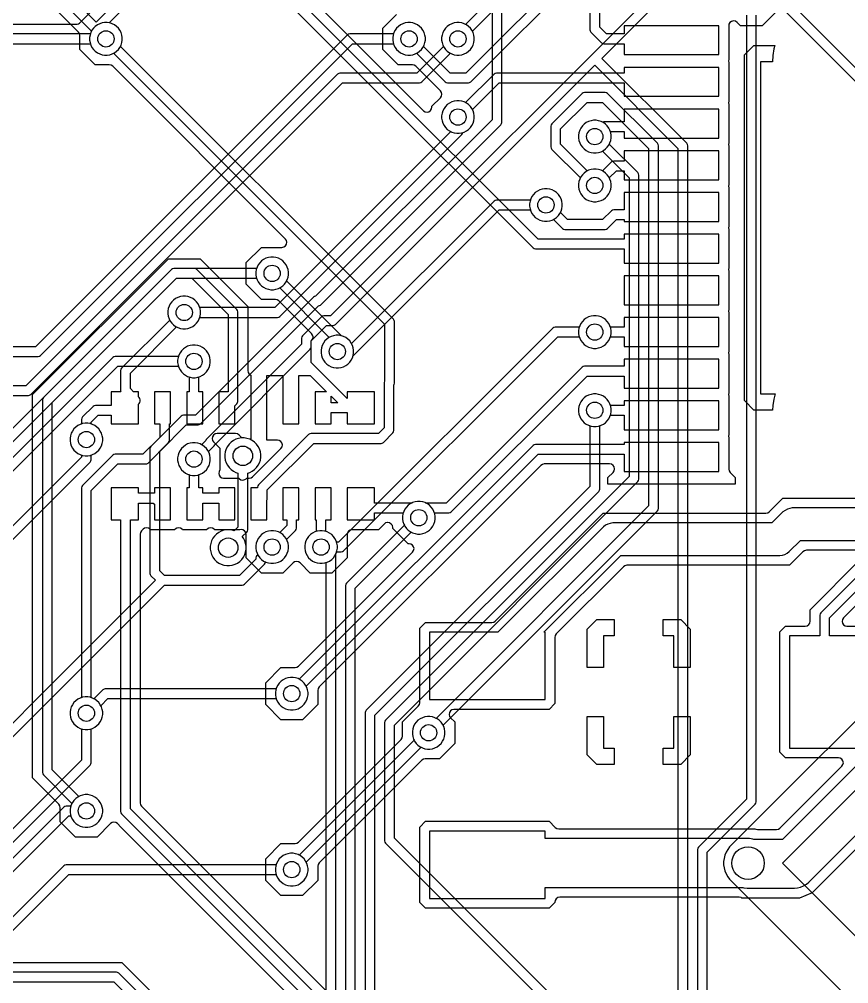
# Model space of a CAD drawing. Header units: millimetres. Extents: x 0 to 65, y 0 to 56.
# Drawn here: x 32.33 to 45.26, y 26.57 to 41.61 of the extents above; entities that cross this region are included whole.
import ezdxf

# ---------------------------------------------------------------- set-up
doc = ezdxf.new("R2010")
doc.units = ezdxf.units.MM

msp = doc.modelspace()

# ---------------------------------------------------------------- linework, layer by layer
at = {"layer": '16_copper'}
for points in [[(30.522, 28.712), (34.592, 32.782), (35.805, 32.782), (35.825, 32.787), (35.842, 32.797), (36.154, 33.109), (36.164, 33.126), (36.168, 33.143), (36.174, 33.14), (36.212, 33.128), (36.251, 33.122), (36.291, 33.122), (36.331, 33.128), (36.369, 33.14), (36.404, 33.158), (36.437, 33.182), (36.465, 33.21), (36.488, 33.242), (36.507, 33.278), (36.519, 33.316), (36.525, 33.356), (36.525, 33.396), (36.519, 33.435), (36.507, 33.473), (36.488, 33.509), (36.465, 33.541), (36.437, 33.569), (36.404, 33.593), (36.369, 33.611), (36.331, 33.623), (36.291, 33.63), (36.251, 33.63), (36.212, 33.623), (36.174, 33.611), (36.138, 33.593), (36.106, 33.569), (36.077, 33.541), (36.054, 33.509), (36.036, 33.473), (36.023, 33.435), (36.017, 33.396), (36.017, 33.356), (36.023, 33.316), (36.036, 33.278), (36.046, 33.258), (36.032, 33.244), (36.022, 33.227), (36.017, 33.207), (36.017, 33.187), (35.764, 32.934), (34.592, 32.934), (34.519, 33.007), (34.519, 34.868), (34.931, 35.281), (35.117, 35.281), (35.136, 35.286), (35.154, 35.296), (36.994, 37.136), (37.009, 37.14), (37.026, 37.15), (39.837, 39.962), (39.847, 39.979), (39.853, 39.998), (39.853, 47.002)], [(42.901, 42.704), (37.179, 36.982), (37.077, 36.982), (37.058, 36.977), (37.041, 36.967), (36.744, 36.67), (36.734, 36.653), (36.728, 36.634), (36.728, 36.539), (35.245, 35.055), (35.235, 35.038), (35.169, 34.972), (35.15, 34.983), (35.111, 34.995), (35.072, 35.001), (35.032, 35.001), (34.993, 34.995), (34.954, 34.983), (34.919, 34.964), (34.887, 34.941), (34.858, 34.913), (34.835, 34.88), (34.817, 34.845), (34.804, 34.807), (34.798, 34.767), (34.798, 34.727), (34.804, 34.688), (34.817, 34.65), (34.835, 34.614), (34.858, 34.582), (34.887, 34.553), (34.919, 34.53), (34.954, 34.512), (34.993, 34.499), (35.032, 34.493), (35.072, 34.493), (35.111, 34.499), (35.15, 34.512), (35.185, 34.53), (35.217, 34.553), (35.246, 34.582), (35.269, 34.614), (35.287, 34.65), (35.3, 34.688), (35.306, 34.727), (35.306, 34.767), (35.3, 34.807), (35.287, 34.845), (35.277, 34.865), (35.367, 34.954), (35.377, 34.972), (36.866, 36.46), (36.876, 36.478), (36.881, 36.497), (36.881, 36.592), (37.119, 36.83), (37.221, 36.83), (37.24, 36.835), (37.258, 36.845), (41.3, 40.888), (42.596, 39.592), (42.596, 21.977)], [(42.748, 21.936), (42.748, 39.634), (42.743, 39.653), (42.733, 39.671), (41.408, 40.996), (43.038, 42.625)], [(12.639, 41.529), (33.233, 41.529), (33.253, 41.534), (33.27, 41.544), (33.56, 41.834)], [(39.7, 41.834), (39.7, 40.04), (36.946, 37.286), (36.932, 37.282), (36.914, 37.272), (35.075, 35.433), (34.89, 35.433), (34.87, 35.428), (34.853, 35.418), (34.381, 34.946), (34.371, 34.929), (34.366, 34.91), (34.366, 32.966), (34.371, 32.946), (34.381, 32.929), (34.452, 32.858), (30.338, 28.744), (29.422, 28.744), (29.422, 27.853), (27.705, 26.137)], [(43.663, 41.668), (43.663, 29.445), (42.916, 28.698), (42.906, 28.681), (42.901, 28.661), (42.901, 23.155)], [(43.053, 23.196), (43.053, 28.62), (43.8, 29.366), (43.81, 29.384), (43.815, 29.403), (43.815, 41.668)], [(44.287, 41.711), (49.483, 36.515)], [(49.562, 36.652), (44.425, 41.789)], [(12.573, 41.224), (33.438, 41.224), (33.445, 41.203), (33.463, 41.167), (33.487, 41.135), (33.515, 41.107), (33.547, 41.083), (33.583, 41.065), (33.621, 41.053), (33.66, 41.046), (33.7, 41.046), (33.74, 41.053), (33.778, 41.065), (33.814, 41.083), (33.846, 41.107), (33.874, 41.135), (33.898, 41.167), (33.916, 41.203), (33.928, 41.241), (33.934, 41.28), (33.934, 41.32), (33.928, 41.36), (33.916, 41.398), (33.898, 41.434), (33.874, 41.466), (33.846, 41.494), (33.814, 41.518), (33.778, 41.536), (33.74, 41.548), (33.7, 41.554), (33.66, 41.554), (33.621, 41.548), (33.583, 41.536), (33.547, 41.518), (33.515, 41.494), (33.487, 41.466), (33.463, 41.434), (33.445, 41.398), (33.438, 41.377), (12.528, 41.377)], [(15.787, 36.347), (32.624, 36.347), (32.643, 36.353), (32.66, 36.363), (37.522, 41.224), (38.162, 41.224), (38.169, 41.203), (38.188, 41.167), (38.211, 41.135), (38.239, 41.107), (38.272, 41.083), (38.307, 41.065), (38.345, 41.053), (38.385, 41.046), (38.425, 41.046), (38.464, 41.053), (38.502, 41.065), (38.538, 41.083), (38.57, 41.107), (38.599, 41.135), (38.622, 41.167), (38.64, 41.203), (38.653, 41.241), (38.659, 41.28), (38.659, 41.32), (38.653, 41.36), (38.64, 41.398), (38.622, 41.434), (38.599, 41.466), (38.57, 41.494), (38.538, 41.518), (38.502, 41.536), (38.464, 41.548), (38.425, 41.554), (38.385, 41.554), (38.345, 41.548), (38.307, 41.536), (38.272, 41.518), (38.239, 41.494), (38.211, 41.466), (38.188, 41.434), (38.169, 41.398), (38.162, 41.377), (37.48, 41.377), (37.461, 41.371), (37.444, 41.361), (32.582, 36.5), (15.787, 36.5)], [(17.159, 35.738), (32.471, 35.738), (32.491, 35.743), (32.508, 35.753), (37.37, 40.615), (38.567, 40.615), (38.587, 40.62), (38.604, 40.63), (39.049, 41.075), (39.069, 41.065), (39.107, 41.053), (39.147, 41.046), (39.187, 41.046), (39.226, 41.053), (39.264, 41.065), (39.3, 41.083), (39.332, 41.107), (39.361, 41.135), (39.384, 41.167), (39.402, 41.203), (39.415, 41.241), (39.421, 41.28), (39.421, 41.32), (39.415, 41.36), (39.402, 41.398), (39.384, 41.434), (39.361, 41.466), (39.332, 41.494), (39.3, 41.518), (39.264, 41.536), (39.226, 41.548), (39.187, 41.554), (39.147, 41.554), (39.107, 41.548), (39.069, 41.536), (39.034, 41.518), (39.001, 41.494), (38.973, 41.466), (38.95, 41.434), (38.931, 41.398), (38.919, 41.36), (38.913, 41.32), (38.913, 41.28), (38.919, 41.241), (38.931, 41.203), (38.942, 41.183), (38.526, 40.767), (37.328, 40.767), (37.309, 40.762), (37.291, 40.752), (32.43, 35.89), (17.159, 35.89)], [(41.945, 25.066), (38.176, 28.835), (38.176, 30.601), (41.971, 34.396), (41.981, 34.413), (41.986, 34.432), (41.986, 39.177), (41.981, 39.196), (41.971, 39.214), (41.526, 39.659), (41.536, 39.679), (41.548, 39.717), (41.554, 39.756), (41.554, 39.796), (41.548, 39.836), (41.536, 39.874), (41.518, 39.91), (41.494, 39.942), (41.466, 39.97), (41.434, 39.994), (41.398, 40.012), (41.36, 40.024), (41.32, 40.03), (41.28, 40.03), (41.241, 40.024), (41.203, 40.012), (41.167, 39.994), (41.135, 39.97), (41.107, 39.942), (41.083, 39.91), (41.065, 39.874), (41.053, 39.836), (41.046, 39.796), (41.046, 39.756), (41.053, 39.717), (41.065, 39.679), (41.083, 39.643), (41.107, 39.611), (41.135, 39.583), (41.167, 39.559), (41.203, 39.541), (41.241, 39.529), (41.28, 39.522), (41.32, 39.522), (41.36, 39.529), (41.398, 39.541), (41.418, 39.551), (41.834, 39.135), (41.834, 34.474), (38.039, 30.679), (38.029, 30.662), (38.024, 30.642), (38.024, 28.794), (38.029, 28.774), (38.039, 28.757), (41.837, 24.959)], [(25.345, 28.133), (34.779, 37.567), (36.029, 37.567), (36.036, 37.545), (36.054, 37.51), (36.077, 37.477), (36.106, 37.449), (36.138, 37.426), (36.174, 37.407), (36.212, 37.395), (36.251, 37.389), (36.291, 37.389), (36.331, 37.395), (36.369, 37.407), (36.404, 37.426), (36.437, 37.449), (36.465, 37.477), (36.488, 37.51), (36.507, 37.545), (36.519, 37.583), (36.525, 37.623), (36.525, 37.663), (36.519, 37.702), (36.507, 37.74), (36.488, 37.776), (36.465, 37.808), (36.437, 37.837), (36.404, 37.86), (36.369, 37.878), (36.331, 37.891), (36.291, 37.897), (36.251, 37.897), (36.212, 37.891), (36.174, 37.878), (36.138, 37.86), (36.106, 37.837), (36.077, 37.808), (36.054, 37.776), (36.036, 37.74), (36.029, 37.719), (34.737, 37.719), (34.718, 37.714), (34.7, 37.704), (25.267, 28.27)], [(37.262, 25.161), (37.262, 33.265), (37.269, 33.278), (37.276, 33.299), (37.348, 33.299), (37.367, 33.305), (37.385, 33.315), (40.722, 36.652), (41.058, 36.652), (41.065, 36.631), (41.083, 36.595), (41.107, 36.563), (41.135, 36.535), (41.167, 36.511), (41.203, 36.493), (41.241, 36.481), (41.28, 36.474), (41.32, 36.474), (41.36, 36.481), (41.398, 36.493), (41.434, 36.511), (41.466, 36.535), (41.494, 36.563), (41.518, 36.595), (41.536, 36.631), (41.548, 36.669), (41.554, 36.708), (41.554, 36.748), (41.548, 36.788), (41.536, 36.826), (41.518, 36.862), (41.494, 36.894), (41.466, 36.922), (41.434, 36.946), (41.398, 36.964), (41.36, 36.976), (41.32, 36.982), (41.28, 36.982), (41.241, 36.976), (41.203, 36.964), (41.167, 36.946), (41.135, 36.922), (41.107, 36.894), (41.083, 36.862), (41.065, 36.826), (41.058, 36.805), (40.681, 36.805), (40.661, 36.799), (40.644, 36.789), (37.306, 33.452), (37.276, 33.452), (37.269, 33.473), (37.25, 33.509), (37.227, 33.541), (37.199, 33.569), (37.166, 33.593), (37.131, 33.611), (37.093, 33.623), (37.053, 33.63), (37.013, 33.63), (36.974, 33.623), (36.936, 33.611), (36.9, 33.593), (36.868, 33.569), (36.839, 33.541), (36.816, 33.509), (36.798, 33.473), (36.785, 33.435), (36.779, 33.396), (36.779, 33.356), (36.785, 33.316), (36.798, 33.278), (36.816, 33.242), (36.839, 33.21), (36.868, 33.182), (36.9, 33.158), (36.936, 33.14), (36.974, 33.128), (37.013, 33.122), (37.053, 33.122), (37.093, 33.128), (37.109, 33.133), (37.109, 25.248)], [(25.679, 28.01), (33.864, 36.195), (34.81, 36.195), (34.817, 36.174), (34.835, 36.138), (34.858, 36.106), (34.887, 36.077), (34.919, 36.054), (34.954, 36.036), (34.993, 36.023), (35.032, 36.017), (35.072, 36.017), (35.111, 36.023), (35.15, 36.036), (35.185, 36.054), (35.217, 36.077), (35.246, 36.106), (35.269, 36.138), (35.287, 36.174), (35.3, 36.212), (35.306, 36.251), (35.306, 36.291), (35.3, 36.331), (35.287, 36.369), (35.269, 36.404), (35.246, 36.437), (35.217, 36.465), (35.185, 36.488), (35.15, 36.507), (35.111, 36.519), (35.072, 36.525), (35.032, 36.525), (34.993, 36.519), (34.954, 36.507), (34.919, 36.488), (34.887, 36.465), (34.858, 36.437), (34.835, 36.404), (34.817, 36.369), (34.81, 36.347), (33.823, 36.347), (33.803, 36.342), (33.786, 36.332), (25.542, 28.088)], [(37.871, 25.032), (37.871, 30.753), (41.361, 34.243), (41.371, 34.261), (41.377, 34.28), (41.377, 35.267), (41.398, 35.274), (41.434, 35.292), (41.466, 35.315), (41.494, 35.344), (41.518, 35.376), (41.536, 35.412), (41.548, 35.45), (41.554, 35.489), (41.554, 35.529), (41.548, 35.569), (41.536, 35.607), (41.518, 35.642), (41.494, 35.675), (41.466, 35.703), (41.434, 35.726), (41.398, 35.745), (41.36, 35.757), (41.32, 35.763), (41.28, 35.763), (41.241, 35.757), (41.203, 35.745), (41.167, 35.726), (41.135, 35.703), (41.107, 35.675), (41.083, 35.642), (41.065, 35.607), (41.053, 35.569), (41.046, 35.529), (41.046, 35.489), (41.053, 35.45), (41.065, 35.412), (41.083, 35.376), (41.107, 35.344), (41.135, 35.315), (41.167, 35.292), (41.203, 35.274), (41.224, 35.267), (41.224, 34.322), (37.734, 30.832), (37.724, 30.814), (37.719, 30.795), (37.719, 24.945)], [(26.594, 27.858), (33.437, 34.7), (33.447, 34.718), (33.452, 34.737), (33.452, 34.81), (33.473, 34.817), (33.509, 34.835), (33.541, 34.858), (33.569, 34.887), (33.593, 34.919), (33.611, 34.954), (33.623, 34.993), (33.63, 35.032), (33.63, 35.072), (33.623, 35.111), (33.611, 35.15), (33.593, 35.185), (33.569, 35.217), (33.541, 35.246), (33.509, 35.269), (33.473, 35.287), (33.435, 35.3), (33.396, 35.306), (33.356, 35.306), (33.316, 35.3), (33.278, 35.287), (33.242, 35.269), (33.21, 35.246), (33.182, 35.217), (33.158, 35.185), (33.14, 35.15), (33.128, 35.111), (33.122, 35.072), (33.122, 35.032), (33.128, 34.993), (33.14, 34.954), (33.158, 34.919), (33.182, 34.887), (33.21, 34.858), (33.242, 34.835), (33.278, 34.817), (33.299, 34.81), (33.299, 34.779), (26.457, 27.936)], [(49.403, 34.702), (43.401, 28.7), (43.371, 28.66), (43.346, 28.617), (43.326, 28.571), (43.314, 28.522), (43.307, 28.473), (43.307, 28.423), (43.314, 28.374), (43.326, 28.325), (43.346, 28.279), (43.371, 28.236), (43.401, 28.196), (50.548, 21.049)], [(51.087, 21.588), (44.227, 28.448), (50.071, 34.292)], [(37.567, 24.857), (37.567, 32.734), (38.44, 33.608), (38.46, 33.597), (38.498, 33.585), (38.537, 33.579), (38.577, 33.579), (38.617, 33.585), (38.655, 33.597), (38.69, 33.616), (38.723, 33.639), (38.751, 33.667), (38.774, 33.7), (38.793, 33.735), (38.805, 33.773), (38.811, 33.813), (38.811, 33.853), (38.805, 33.892), (38.793, 33.93), (38.774, 33.966), (38.751, 33.998), (38.723, 34.027), (38.69, 34.05), (38.655, 34.068), (38.617, 34.081), (38.577, 34.087), (38.537, 34.087), (38.498, 34.081), (38.46, 34.068), (38.424, 34.05), (38.392, 34.027), (38.363, 33.998), (38.34, 33.966), (38.322, 33.93), (38.309, 33.892), (38.303, 33.853), (38.303, 33.813), (38.309, 33.773), (38.322, 33.735), (38.332, 33.715), (37.429, 32.813), (37.419, 32.795), (37.414, 32.776), (37.414, 24.943)], [(29.003, 25.542), (33.437, 29.976), (33.447, 29.993), (33.452, 30.013), (33.452, 30.542), (33.473, 30.549), (33.509, 30.568), (33.541, 30.591), (33.569, 30.619), (33.593, 30.652), (33.611, 30.687), (33.623, 30.725), (33.63, 30.765), (33.63, 30.805), (33.623, 30.844), (33.611, 30.882), (33.601, 30.902), (33.712, 31.013), (36.334, 31.013), (36.341, 30.992), (36.359, 30.956), (36.382, 30.924), (36.411, 30.896), (36.443, 30.872), (36.478, 30.854), (36.517, 30.842), (36.556, 30.836), (36.596, 30.836), (36.635, 30.842), (36.674, 30.854), (36.709, 30.872), (36.741, 30.896), (36.77, 30.924), (36.793, 30.956), (36.811, 30.992), (36.824, 31.03), (36.83, 31.07), (36.83, 31.11), (36.824, 31.149), (36.811, 31.187), (36.793, 31.223), (36.77, 31.255), (36.741, 31.283), (36.709, 31.307), (36.674, 31.325), (36.635, 31.337), (36.596, 31.344), (36.556, 31.344), (36.517, 31.337), (36.478, 31.325), (36.443, 31.307), (36.411, 31.283), (36.382, 31.255), (36.359, 31.223), (36.341, 31.187), (36.334, 31.166), (33.67, 31.166), (33.651, 31.161), (33.634, 31.151), (33.493, 31.01), (33.473, 31.02), (33.435, 31.033), (33.396, 31.039), (33.356, 31.039), (33.316, 31.033), (33.278, 31.02), (33.242, 31.002), (33.21, 30.979), (33.182, 30.95), (33.158, 30.918), (33.14, 30.882), (33.128, 30.844), (33.122, 30.805), (33.122, 30.765), (33.128, 30.725), (33.14, 30.687), (33.158, 30.652), (33.182, 30.619), (33.21, 30.591), (33.242, 30.568), (33.278, 30.549), (33.299, 30.542), (33.299, 30.054), (28.924, 25.679)], [(26.18, 22.262), (33.102, 29.185), (33.133, 29.185), (33.14, 29.163), (33.158, 29.128), (33.182, 29.095), (33.21, 29.067), (33.242, 29.044), (33.278, 29.025), (33.316, 29.013), (33.356, 29.007), (33.396, 29.007), (33.435, 29.013), (33.473, 29.025), (33.509, 29.044), (33.541, 29.067), (33.569, 29.095), (33.593, 29.128), (33.611, 29.163), (33.623, 29.201), (33.63, 29.241), (33.63, 29.281), (33.623, 29.32), (33.611, 29.358), (33.593, 29.394), (33.569, 29.426), (33.541, 29.455), (33.509, 29.478), (33.473, 29.496), (33.435, 29.509), (33.396, 29.515), (33.356, 29.515), (33.316, 29.509), (33.278, 29.496), (33.242, 29.478), (33.21, 29.455), (33.182, 29.426), (33.158, 29.394), (33.14, 29.358), (33.133, 29.337), (33.061, 29.337), (33.041, 29.332), (33.024, 29.322), (26.13, 22.428)], [(25.955, 21.123), (33.102, 28.27), (36.334, 28.27), (36.341, 28.249), (36.359, 28.213), (36.382, 28.181), (36.411, 28.153), (36.443, 28.129), (36.478, 28.111), (36.517, 28.099), (36.556, 28.092), (36.596, 28.092), (36.635, 28.099), (36.674, 28.111), (36.709, 28.129), (36.741, 28.153), (36.77, 28.181), (36.793, 28.213), (36.811, 28.249), (36.824, 28.287), (36.83, 28.326), (36.83, 28.366), (36.824, 28.406), (36.811, 28.444), (36.793, 28.48), (36.77, 28.512), (36.741, 28.54), (36.709, 28.564), (36.674, 28.582), (36.635, 28.594), (36.596, 28.6), (36.556, 28.6), (36.517, 28.594), (36.478, 28.582), (36.443, 28.564), (36.411, 28.54), (36.382, 28.512), (36.359, 28.48), (36.341, 28.444), (36.334, 28.423), (33.061, 28.423), (33.041, 28.417), (33.024, 28.407), (25.876, 21.26)]]:
    msp.add_lwpolyline(points, dxfattribs=at)
for points in [[(42.286, 33.956), (42.291, 33.975), (42.291, 39.634), (42.286, 39.653), (42.276, 39.671), (41.5, 40.447), (41.482, 40.457), (41.463, 40.462), (41.138, 40.462), (41.119, 40.457), (41.101, 40.447), (40.63, 39.976), (40.62, 39.958), (40.615, 39.939), (40.615, 39.614), (40.62, 39.595), (40.63, 39.577), (41.075, 39.132), (41.065, 39.112), (41.053, 39.074), (41.046, 39.034), (41.046, 38.994), (41.053, 38.955), (41.065, 38.917), (41.083, 38.881), (41.107, 38.849), (41.135, 38.821), (41.167, 38.797), (41.203, 38.779), (41.241, 38.767), (41.28, 38.76), (41.32, 38.76), (41.36, 38.767), (41.398, 38.779), (41.434, 38.797), (41.466, 38.821), (41.494, 38.849), (41.518, 38.881), (41.536, 38.917), (41.548, 38.955), (41.554, 38.994), (41.554, 39.034), (41.548, 39.074), (41.536, 39.112), (41.518, 39.148), (41.494, 39.18), (41.466, 39.208), (41.434, 39.232), (41.398, 39.25), (41.36, 39.262), (41.32, 39.268), (41.28, 39.268), (41.241, 39.262), (41.203, 39.25), (41.183, 39.24), (40.767, 39.656), (40.767, 39.897), (41.18, 40.31), (41.421, 40.31), (42.139, 39.592), (42.139, 34.017), (38.827, 30.705), (38.807, 30.715), (38.769, 30.728), (38.73, 30.734), (38.69, 30.734), (38.65, 30.728), (38.612, 30.715), (38.576, 30.697), (38.544, 30.674), (38.516, 30.645), (38.492, 30.613), (38.474, 30.578), (38.462, 30.539), (38.456, 30.5), (38.456, 30.46), (38.462, 30.421), (38.474, 30.382), (38.492, 30.347), (38.516, 30.315), (38.544, 30.286), (38.576, 30.263), (38.612, 30.245), (38.65, 30.232), (38.69, 30.226), (38.73, 30.226), (38.769, 30.232), (38.807, 30.245), (38.843, 30.263), (38.875, 30.286), (38.903, 30.315), (38.927, 30.347), (38.945, 30.382), (38.957, 30.421), (38.964, 30.46), (38.964, 30.5), (38.957, 30.539), (38.945, 30.578), (38.935, 30.597), (42.276, 33.938)], [(36.391, 36.972), (39.228, 39.809), (39.238, 39.826), (39.241, 39.838), (39.264, 39.846), (39.3, 39.864), (39.332, 39.887), (39.361, 39.916), (39.384, 39.948), (39.402, 39.984), (39.415, 40.022), (39.421, 40.061), (39.421, 40.101), (39.415, 40.141), (39.402, 40.179), (39.384, 40.214), (39.361, 40.247), (39.332, 40.275), (39.3, 40.298), (39.264, 40.317), (39.226, 40.329), (39.187, 40.335), (39.147, 40.335), (39.107, 40.329), (39.069, 40.317), (39.034, 40.298), (39.001, 40.275), (38.973, 40.247), (38.95, 40.214), (38.931, 40.179), (38.919, 40.141), (38.913, 40.101), (38.913, 40.061), (38.919, 40.022), (38.931, 39.984), (38.95, 39.948), (38.973, 39.916), (39.001, 39.887), (39.034, 39.864), (39.056, 39.853), (36.313, 37.109), (35.142, 37.109), (35.135, 37.131), (35.117, 37.166), (35.093, 37.199), (35.065, 37.227), (35.033, 37.25), (34.997, 37.269), (34.959, 37.281), (34.92, 37.287), (34.88, 37.287), (34.84, 37.281), (34.802, 37.269), (34.766, 37.25), (34.734, 37.227), (34.706, 37.199), (34.682, 37.166), (34.664, 37.131), (34.652, 37.093), (34.646, 37.053), (34.646, 37.013), (34.652, 36.974), (34.664, 36.936), (34.682, 36.9), (34.706, 36.868), (34.734, 36.839), (34.766, 36.816), (34.802, 36.798), (34.84, 36.785), (34.88, 36.779), (34.92, 36.779), (34.959, 36.785), (34.997, 36.798), (35.033, 36.816), (35.065, 36.839), (35.093, 36.868), (35.117, 36.9), (35.135, 36.936), (35.142, 36.957), (36.354, 36.957), (36.374, 36.962)], [(39.747, 38.781), (39.73, 38.771), (37.508, 36.549), (37.504, 36.557), (37.481, 36.589), (37.453, 36.617), (37.42, 36.641), (37.385, 36.659), (37.347, 36.671), (37.307, 36.678), (37.267, 36.678), (37.228, 36.671), (37.19, 36.659), (37.154, 36.641), (37.122, 36.617), (37.093, 36.589), (37.07, 36.557), (37.052, 36.521), (37.039, 36.483), (37.033, 36.444), (37.033, 36.404), (37.039, 36.364), (37.052, 36.326), (37.07, 36.29), (37.093, 36.258), (37.122, 36.23), (37.154, 36.206), (37.19, 36.188), (37.228, 36.176), (37.267, 36.17), (37.307, 36.17), (37.347, 36.176), (37.385, 36.188), (37.42, 36.206), (37.453, 36.23), (37.481, 36.258), (37.504, 36.29), (37.523, 36.326), (37.534, 36.361), (37.537, 36.363), (39.808, 38.633), (40.296, 38.633), (40.303, 38.612), (40.321, 38.576), (40.345, 38.544), (40.373, 38.516), (40.405, 38.492), (40.441, 38.474), (40.479, 38.462), (40.518, 38.456), (40.558, 38.456), (40.598, 38.462), (40.636, 38.474), (40.672, 38.492), (40.704, 38.516), (40.732, 38.544), (40.756, 38.576), (40.774, 38.612), (40.786, 38.65), (40.792, 38.69), (40.792, 38.73), (40.786, 38.769), (40.774, 38.807), (40.756, 38.843), (40.732, 38.875), (40.704, 38.903), (40.672, 38.927), (40.636, 38.945), (40.598, 38.957), (40.558, 38.964), (40.518, 38.964), (40.479, 38.957), (40.441, 38.945), (40.405, 38.927), (40.373, 38.903), (40.345, 38.875), (40.321, 38.843), (40.303, 38.807), (40.296, 38.786), (39.766, 38.786)], [(35.885, 33.626), (35.89, 33.645), (35.89, 34.529), (35.921, 34.539), (35.96, 34.559), (35.996, 34.585), (36.027, 34.616), (36.053, 34.652), (36.073, 34.691), (36.087, 34.733), (36.093, 34.776), (36.093, 34.82), (36.087, 34.863), (36.073, 34.905), (36.053, 34.944), (36.027, 34.98), (35.996, 35.011), (35.96, 35.037), (35.921, 35.057), (35.879, 35.071), (35.836, 35.077), (35.792, 35.077), (35.749, 35.071), (35.707, 35.057), (35.668, 35.037), (35.632, 35.011), (35.601, 34.98), (35.575, 34.944), (35.555, 34.905), (35.541, 34.863), (35.535, 34.82), (35.535, 34.776), (35.541, 34.733), (35.555, 34.691), (35.575, 34.652), (35.601, 34.616), (35.632, 34.585), (35.668, 34.559), (35.707, 34.539), (35.738, 34.529), (35.738, 33.687), (35.68, 33.629), (35.65, 33.639), (35.607, 33.646), (35.563, 33.646), (35.52, 33.639), (35.478, 33.625), (35.439, 33.605), (35.403, 33.579), (35.372, 33.548), (35.346, 33.513), (35.326, 33.473), (35.313, 33.432), (35.306, 33.388), (35.306, 33.344), (35.313, 33.301), (35.326, 33.259), (35.346, 33.22), (35.372, 33.184), (35.403, 33.153), (35.439, 33.127), (35.478, 33.107), (35.52, 33.094), (35.563, 33.087), (35.607, 33.087), (35.65, 33.094), (35.692, 33.107), (35.731, 33.127), (35.767, 33.153), (35.798, 33.184), (35.824, 33.22), (35.844, 33.259), (35.858, 33.301), (35.864, 33.344), (35.864, 33.388), (35.858, 33.432), (35.844, 33.473), (35.824, 33.513), (35.805, 33.538), (35.875, 33.608)]]:
    msp.add_lwpolyline(points, close=True, dxfattribs=at)
at = {"layer": '1_copper'}
for points in [[(35.017, 43.361), (40.339, 38.039), (40.357, 38.029), (40.376, 38.024), (41.759, 38.024), (41.759, 37.804), (43.234, 37.804), (43.234, 38.254), (41.759, 38.254), (41.759, 38.176), (40.418, 38.176), (35.125, 43.469)], [(35.328, 43.481), (38.63, 40.179), (38.656, 40.162), (38.685, 40.157), (38.715, 40.163), (38.74, 40.181), (38.756, 40.207), (38.76, 40.233), (38.76, 40.25), (38.893, 40.382), (38.909, 40.407), (38.915, 40.437), (38.908, 40.466), (38.893, 40.489), (38.51, 40.872), (38.485, 40.888), (38.456, 40.894), (38.236, 40.894), (37.998, 41.132), (37.998, 41.469), (38.208, 41.678)], [(40.919, 43.161), (39.284, 41.526), (39.264, 41.536), (39.226, 41.548), (39.187, 41.554), (39.147, 41.554), (39.107, 41.548), (39.069, 41.536), (39.034, 41.518), (39.001, 41.494), (38.973, 41.466), (38.95, 41.434), (38.931, 41.398), (38.919, 41.36), (38.913, 41.32), (38.913, 41.28), (38.919, 41.241), (38.931, 41.203), (38.95, 41.167), (38.973, 41.135), (39.001, 41.107), (39.034, 41.083), (39.069, 41.065), (39.107, 41.053), (39.147, 41.046), (39.187, 41.046), (39.226, 41.053), (39.264, 41.065), (39.3, 41.083), (39.332, 41.107), (39.361, 41.135), (39.384, 41.167), (39.402, 41.203), (39.415, 41.241), (39.421, 41.28), (39.421, 41.32), (39.415, 41.36), (39.402, 41.398), (39.392, 41.418), (41.057, 43.082)], [(40.919, 42.399), (39.288, 40.767), (39.046, 40.767), (38.63, 41.183), (38.64, 41.203), (38.653, 41.241), (38.659, 41.28), (38.659, 41.32), (38.653, 41.36), (38.64, 41.398), (38.622, 41.434), (38.599, 41.466), (38.57, 41.494), (38.538, 41.518), (38.502, 41.536), (38.464, 41.548), (38.425, 41.554), (38.385, 41.554), (38.345, 41.548), (38.307, 41.536), (38.272, 41.518), (38.239, 41.494), (38.211, 41.466), (38.188, 41.434), (38.169, 41.398), (38.157, 41.36), (38.151, 41.32), (38.151, 41.28), (38.157, 41.241), (38.169, 41.203), (38.188, 41.167), (38.211, 41.135), (38.239, 41.107), (38.272, 41.083), (38.307, 41.065), (38.345, 41.053), (38.385, 41.046), (38.425, 41.046), (38.464, 41.053), (38.502, 41.065), (38.522, 41.075), (38.968, 40.63), (38.985, 40.62), (39.004, 40.615), (39.329, 40.615), (39.349, 40.62), (39.366, 40.63), (41.057, 42.32)], [(41.224, 42.377), (41.224, 41.443), (41.229, 41.423), (41.239, 41.406), (41.406, 41.239), (41.423, 41.229), (41.443, 41.224), (41.759, 41.224), (41.759, 41.054), (43.234, 41.054), (43.234, 41.504), (41.759, 41.504), (41.759, 41.377), (41.484, 41.377), (41.377, 41.484), (41.377, 42.336)], [(32.857, 42.016), (33.455, 41.418), (33.445, 41.398), (33.433, 41.36), (33.426, 41.32), (33.426, 41.28), (33.433, 41.241), (33.445, 41.203), (33.463, 41.167), (33.487, 41.135), (33.515, 41.107), (33.547, 41.083), (33.583, 41.065), (33.621, 41.053), (33.66, 41.046), (33.7, 41.046), (33.74, 41.053), (33.778, 41.065), (33.798, 41.075), (38.024, 36.849), (38.024, 35.967), (38.021, 35.963), (38.016, 35.943), (38.016, 35.235), (37.927, 35.146), (36.877, 35.146), (36.858, 35.14), (36.84, 35.13), (36.058, 34.348), (36.048, 34.331), (36.043, 34.311), (36.043, 34.298), (35.939, 34.298), (35.939, 33.798), (36.189, 33.798), (36.189, 34.106), (36.189, 34.106), (36.189, 34.107), (36.19, 34.108), (36.192, 34.117), (36.195, 34.126), (36.195, 34.127), (36.195, 34.128), (36.195, 34.137), (36.195, 34.146), (36.195, 34.147), (36.195, 34.27), (36.919, 34.993), (37.968, 34.993), (37.988, 34.998), (38.005, 35.008), (38.153, 35.157), (38.163, 35.174), (38.168, 35.193), (38.168, 35.907), (38.171, 35.912), (38.176, 35.931), (38.176, 36.891), (38.171, 36.91), (38.161, 36.928), (33.906, 41.183), (33.916, 41.203), (33.928, 41.241), (33.934, 41.28), (33.934, 41.32), (33.928, 41.36), (33.916, 41.398), (33.898, 41.434), (33.874, 41.466), (33.846, 41.494), (33.814, 41.518), (33.778, 41.536), (33.74, 41.548), (33.732, 41.549), (33.894, 41.711)], [(33.757, 41.789), (33.528, 41.561), (33.027, 42.062)], [(40.036, 22.887), (33.913, 29.01), (33.86, 29.063), (33.835, 29.079), (33.805, 29.085), (33.775, 29.079), (33.752, 29.063), (33.544, 28.854), (33.207, 28.854), (32.969, 29.092), (32.969, 29.312), (32.963, 29.342), (32.947, 29.366), (32.537, 29.776), (32.537, 35.756), (34.653, 37.871), (35.147, 37.871), (35.89, 37.128), (35.89, 36.128), (35.896, 36.098), (35.913, 36.073), (35.939, 36.057), (35.939, 36.057), (35.939, 35.048), (35.921, 35.057), (35.879, 35.071), (35.836, 35.077), (35.8, 35.077), (35.755, 35.123), (35.729, 35.14), (35.701, 35.146), (35.412, 35.146), (35.383, 35.14), (35.358, 35.122), (35.341, 35.097), (35.336, 35.067), (35.343, 35.037), (35.358, 35.016), (35.458, 34.916), (35.458, 34.578), (35.443, 34.555), (35.438, 34.525), (35.444, 34.496), (35.462, 34.471), (35.488, 34.455), (35.514, 34.45), (35.752, 34.45), (35.76, 34.442), (35.785, 34.426), (35.815, 34.42), (35.845, 34.427), (35.868, 34.442), (35.876, 34.45), (35.913, 34.45), (35.943, 34.456), (35.967, 34.473), (36.408, 34.914), (36.425, 34.939), (36.431, 34.969), (36.424, 34.999), (36.407, 35.023), (36.381, 35.039), (36.354, 35.044), (36.189, 35.044), (36.189, 36.052), (36.439, 36.052), (36.439, 35.298), (36.689, 35.298), (36.689, 36.052), (36.865, 36.052), (37.119, 35.798), (36.939, 35.798), (36.939, 35.298), (37.189, 35.298), (37.189, 35.472), (37.439, 35.472), (37.439, 35.298), (37.864, 35.298), (37.864, 35.798), (37.439, 35.798), (37.439, 35.694), (36.962, 36.171), (36.954, 36.182), (36.881, 36.255), (36.881, 36.592), (36.886, 36.597), (36.903, 36.622), (36.908, 36.652), (36.902, 36.682), (36.886, 36.705), (36.377, 37.214), (36.351, 37.231), (36.323, 37.236), (36.103, 37.236), (35.865, 37.474), (35.865, 37.811), (36.103, 38.049), (36.424, 38.049), (36.454, 38.055), (36.479, 38.072), (36.495, 38.098), (36.501, 38.128), (36.494, 38.157), (36.478, 38.179), (33.786, 40.872), (33.761, 40.888), (33.732, 40.894), (33.512, 40.894), (33.274, 41.132), (33.274, 41.352), (33.268, 41.382), (33.252, 41.406), (32.77, 41.887)], [(44.145, 41.742), (43.907, 41.504), (43.57, 41.504), (43.517, 41.557), (43.492, 41.574), (43.462, 41.579), (43.432, 41.573), (43.407, 41.555), (43.391, 41.53), (43.387, 41.503), (43.387, 40.981), (43.382, 40.953), (43.387, 40.929), (43.387, 40.331), (43.382, 40.303), (43.387, 40.279), (43.387, 39.681), (43.382, 39.653), (43.387, 39.629), (43.387, 39.031), (43.382, 39.003), (43.387, 38.979), (43.387, 38.381), (43.382, 38.353), (43.387, 38.329), (43.387, 37.731), (43.382, 37.703), (43.387, 37.679), (43.387, 37.081), (43.382, 37.053), (43.387, 37.029), (43.387, 36.431), (43.382, 36.403), (43.387, 36.379), (43.387, 35.781), (43.382, 35.753), (43.387, 35.729), (43.387, 35.131), (43.382, 35.103), (43.387, 35.079), (43.387, 34.592), (43.393, 34.563), (43.409, 34.538), (43.488, 34.459), (43.488, 34.354), (41.505, 34.354), (41.505, 34.459), (41.585, 34.538), (41.601, 34.564), (41.607, 34.592), (41.607, 34.595), (41.601, 34.625), (41.584, 34.65), (41.558, 34.666), (41.531, 34.671), (40.512, 34.671), (40.483, 34.665), (40.458, 34.649), (37.005, 31.195), (36.988, 31.17), (36.982, 31.141), (36.982, 30.921), (36.744, 30.683), (36.408, 30.683), (36.17, 30.921), (36.17, 31.258), (36.408, 31.496), (36.628, 31.496), (36.657, 31.502), (36.681, 31.518), (38.459, 33.296), (38.476, 33.322), (38.482, 33.351), (38.475, 33.381), (38.458, 33.406), (38.432, 33.422), (38.406, 33.426), (38.389, 33.426), (38.151, 33.664), (38.151, 33.68), (38.145, 33.71), (38.128, 33.735), (38.102, 33.751), (38.075, 33.757), (38.069, 33.757), (38.039, 33.751), (38.015, 33.734), (37.927, 33.646), (37.516, 33.646), (37.486, 33.64), (37.461, 33.622), (37.445, 33.597), (37.44, 33.569), (37.44, 33.207), (37.202, 32.969), (36.865, 32.969), (36.706, 33.128), (36.681, 33.145), (36.651, 33.15), (36.621, 33.144), (36.598, 33.128), (36.44, 32.969), (36.103, 32.969), (35.865, 33.207), (35.865, 33.574), (35.859, 33.604), (35.842, 33.629), (35.816, 33.645), (35.786, 33.65), (35.766, 33.646), (35.376, 33.646), (35.368, 33.654), (35.343, 33.67), (35.313, 33.676), (35.283, 33.669), (35.26, 33.654), (35.252, 33.646), (34.876, 33.646), (34.868, 33.654), (34.843, 33.67), (34.813, 33.676), (34.783, 33.669), (34.76, 33.654), (34.752, 33.646), (34.376, 33.646), (34.368, 33.653), (34.343, 33.67), (34.313, 33.676), (34.283, 33.669), (34.26, 33.653), (34.236, 33.629), (34.219, 33.604), (34.214, 33.575), (34.214, 29.387), (34.22, 29.357), (34.236, 29.333), (40.454, 23.115)], [(40.57, 22.784), (34.061, 29.292), (34.061, 33.798), (34.19, 33.798), (34.19, 34.061), (34.417, 34.061), (34.439, 34.045), (34.439, 33.798), (34.689, 33.798), (34.689, 34.298), (34.439, 34.298), (34.439, 34.214), (34.437, 34.214), (34.19, 34.214), (34.19, 34.298), (33.764, 34.298), (33.764, 33.798), (33.909, 33.798), (33.909, 29.251), (33.914, 29.231), (33.924, 29.214), (40.334, 22.804)], [(45.357, 33.325), (44.598, 33.325), (44.569, 33.319), (44.544, 33.302), (44.333, 33.091), (41.8, 33.091), (41.77, 33.085), (41.746, 33.069), (40.699, 32.022), (40.682, 31.997), (40.676, 31.968), (40.676, 30.934), (40.587, 30.845), (39.104, 30.845), (39.074, 30.839), (39.049, 30.821), (39.033, 30.796), (39.028, 30.766), (39.035, 30.736), (39.05, 30.715), (39.116, 30.648), (39.116, 30.312), (38.878, 30.074), (38.658, 30.074), (38.628, 30.068), (38.604, 30.051), (37.005, 28.452), (36.988, 28.427), (36.982, 28.398), (36.982, 28.178), (36.744, 27.94), (36.408, 27.94), (36.17, 28.178), (36.17, 28.515), (36.408, 28.753), (36.628, 28.753), (36.657, 28.759), (36.681, 28.775), (38.281, 30.375), (38.298, 30.4), (38.303, 30.428), (38.303, 30.648), (38.549, 30.894), (38.566, 30.92), (38.572, 30.948), (38.572, 32.11), (38.661, 32.199), (39.695, 32.199), (39.725, 32.205), (39.749, 32.222), (41.431, 33.904), (43.965, 33.904), (43.995, 33.91), (44.019, 33.926), (44.23, 34.138), (45.357, 34.138)], [(45.476, 33.985), (44.378, 33.985), (44.339, 33.979), (44.301, 33.967), (44.265, 33.948), (44.233, 33.925), (44.06, 33.752), (41.58, 33.752), (41.54, 33.745), (41.502, 33.733), (41.466, 33.715), (41.434, 33.691), (39.79, 32.047), (38.724, 32.047), (38.724, 30.997), (40.524, 30.997), (40.524, 32.047), (40.508, 32.047), (41.705, 33.244), (44.185, 33.244), (44.224, 33.25), (44.262, 33.262), (44.298, 33.28), (44.33, 33.304), (44.504, 33.477), (45.476, 33.477)], [(46.025, 33.552), (44.823, 32.351), (44.813, 32.333), (44.808, 32.314), (44.808, 31.99), (44.334, 31.99), (44.334, 30.24), (45.434, 30.24)], [(45.434, 31.99), (44.96, 31.99), (44.96, 32.272), (46.162, 33.474)], [(46.33, 33.426), (45.176, 32.272), (45.159, 32.247), (45.154, 32.217), (45.16, 32.188), (45.178, 32.163), (45.204, 32.147), (45.23, 32.142), (45.497, 32.142)], [(46.225, 29.523), (44.687, 27.984), (44.491, 27.903), (43.593, 27.903), (43.58, 27.909), (43.551, 27.915), (40.753, 27.915), (40.723, 27.909), (40.698, 27.891), (40.682, 27.866), (40.676, 27.838), (40.676, 27.834), (40.587, 27.745), (38.661, 27.745), (38.572, 27.834), (38.572, 29.01), (38.661, 29.099), (40.587, 29.099), (40.683, 29.004), (40.708, 28.987), (40.737, 28.981), (43.794, 28.981), (43.808, 28.976), (43.837, 28.97), (44.132, 28.97), (44.162, 28.976), (44.186, 28.992), (45.152, 29.958), (45.168, 29.983), (45.174, 30.013), (45.167, 30.042), (45.15, 30.067), (45.124, 30.083), (45.098, 30.088), (44.271, 30.088), (44.182, 30.177), (44.182, 32.053), (44.271, 32.142), (44.579, 32.142), (44.609, 32.148), (44.634, 32.166), (44.65, 32.191), (44.655, 32.219), (44.655, 32.398), (45.431, 33.174)], [(45.822, 30.412), (44.227, 28.818), (43.781, 28.818), (43.762, 28.822), (43.713, 28.829), (40.524, 28.829), (40.524, 28.947), (38.724, 28.947), (38.724, 27.897), (40.524, 27.897), (40.524, 28.067), (43.607, 28.067), (43.625, 28.062), (43.674, 28.056), (44.41, 28.056), (44.459, 28.062), (44.508, 28.075), (44.554, 28.094), (44.597, 28.119), (44.637, 28.15), (46.231, 29.744)], [(26.491, 26.899), (33.927, 26.899), (40.611, 20.215)], [(40.57, 20.041), (33.88, 26.731), (33.862, 26.741), (33.843, 26.746), (26.397, 26.746)], [(26.355, 26.594), (33.801, 26.594), (40.492, 19.903)]]:
    msp.add_lwpolyline(points, dxfattribs=at)
for points in [[(43.78, 35.51), (43.631, 35.659), (43.631, 41.049), (43.78, 41.198), (44.106, 41.198), (44.092, 41.142), (44.077, 41.043), (44.069, 40.944), (43.885, 40.944), (43.885, 35.764), (44.112, 35.764), (44.092, 35.681), (44.077, 35.582), (44.071, 35.51)], [(39.747, 40.762), (39.73, 40.752), (39.284, 40.306), (39.264, 40.317), (39.226, 40.329), (39.187, 40.335), (39.147, 40.335), (39.107, 40.329), (39.069, 40.317), (39.034, 40.298), (39.001, 40.275), (38.973, 40.247), (38.95, 40.214), (38.931, 40.179), (38.919, 40.141), (38.913, 40.101), (38.913, 40.061), (38.919, 40.022), (38.931, 39.984), (38.95, 39.948), (38.973, 39.916), (39.001, 39.887), (39.034, 39.864), (39.069, 39.846), (39.107, 39.833), (39.147, 39.827), (39.187, 39.827), (39.226, 39.833), (39.264, 39.846), (39.3, 39.864), (39.332, 39.887), (39.361, 39.916), (39.384, 39.948), (39.402, 39.984), (39.415, 40.022), (39.421, 40.061), (39.421, 40.101), (39.415, 40.141), (39.402, 40.179), (39.392, 40.199), (39.808, 40.615), (41.759, 40.615), (41.759, 40.404), (43.234, 40.404), (43.234, 40.854), (41.759, 40.854), (41.759, 40.767), (39.766, 40.767)], [(41.423, 40), (41.422, 39.999), (41.398, 40.012), (41.36, 40.024), (41.32, 40.03), (41.28, 40.03), (41.241, 40.024), (41.203, 40.012), (41.167, 39.994), (41.135, 39.97), (41.107, 39.942), (41.083, 39.91), (41.065, 39.874), (41.053, 39.836), (41.046, 39.796), (41.046, 39.756), (41.053, 39.717), (41.065, 39.679), (41.083, 39.643), (41.107, 39.611), (41.135, 39.583), (41.167, 39.559), (41.203, 39.541), (41.241, 39.529), (41.28, 39.522), (41.32, 39.522), (41.36, 39.529), (41.398, 39.541), (41.434, 39.559), (41.466, 39.583), (41.494, 39.611), (41.518, 39.643), (41.536, 39.679), (41.548, 39.717), (41.554, 39.756), (41.554, 39.796), (41.548, 39.836), (41.543, 39.853), (41.759, 39.853), (41.759, 39.754), (43.234, 39.754), (43.234, 40.204), (41.759, 40.204), (41.759, 40.005), (41.443, 40.005)], [(41.576, 39.39), (41.558, 39.38), (41.418, 39.24), (41.398, 39.25), (41.36, 39.262), (41.32, 39.268), (41.28, 39.268), (41.241, 39.262), (41.203, 39.25), (41.167, 39.232), (41.135, 39.208), (41.107, 39.18), (41.083, 39.148), (41.065, 39.112), (41.053, 39.074), (41.046, 39.034), (41.046, 38.994), (41.053, 38.955), (41.065, 38.917), (41.083, 38.881), (41.107, 38.849), (41.135, 38.821), (41.167, 38.797), (41.203, 38.779), (41.241, 38.767), (41.28, 38.76), (41.32, 38.76), (41.36, 38.767), (41.398, 38.779), (41.434, 38.797), (41.466, 38.821), (41.494, 38.849), (41.518, 38.881), (41.536, 38.917), (41.548, 38.955), (41.554, 38.994), (41.554, 39.034), (41.548, 39.074), (41.536, 39.112), (41.526, 39.132), (41.637, 39.243), (41.759, 39.243), (41.759, 39.104), (43.234, 39.104), (43.234, 39.554), (41.759, 39.554), (41.759, 39.395), (41.595, 39.395)], [(41.576, 38.628), (41.558, 38.618), (41.421, 38.481), (40.875, 38.481), (40.764, 38.592), (40.774, 38.612), (40.786, 38.65), (40.792, 38.69), (40.792, 38.73), (40.786, 38.769), (40.774, 38.807), (40.756, 38.843), (40.732, 38.875), (40.704, 38.903), (40.672, 38.927), (40.636, 38.945), (40.598, 38.957), (40.558, 38.964), (40.518, 38.964), (40.479, 38.957), (40.441, 38.945), (40.405, 38.927), (40.373, 38.903), (40.345, 38.875), (40.321, 38.843), (40.303, 38.807), (40.291, 38.769), (40.284, 38.73), (40.284, 38.69), (40.291, 38.65), (40.303, 38.612), (40.321, 38.576), (40.345, 38.544), (40.373, 38.516), (40.405, 38.492), (40.441, 38.474), (40.479, 38.462), (40.518, 38.456), (40.558, 38.456), (40.598, 38.462), (40.636, 38.474), (40.656, 38.484), (40.796, 38.344), (40.814, 38.334), (40.833, 38.329), (41.463, 38.329), (41.482, 38.334), (41.5, 38.344), (41.637, 38.481), (41.759, 38.481), (41.759, 38.454), (43.234, 38.454), (43.234, 38.904), (41.759, 38.904), (41.759, 38.633), (41.595, 38.633)], [(37.347, 36.176), (37.385, 36.188), (37.42, 36.206), (37.453, 36.23), (37.481, 36.258), (37.504, 36.29), (37.523, 36.326), (37.535, 36.364), (37.541, 36.404), (37.541, 36.444), (37.535, 36.483), (37.523, 36.521), (37.504, 36.557), (37.481, 36.589), (37.453, 36.617), (37.42, 36.641), (37.385, 36.659), (37.35, 36.67), (37.348, 36.674), (36.496, 37.525), (36.507, 37.545), (36.519, 37.583), (36.525, 37.623), (36.525, 37.663), (36.519, 37.702), (36.507, 37.74), (36.488, 37.776), (36.465, 37.808), (36.437, 37.837), (36.404, 37.86), (36.369, 37.878), (36.331, 37.891), (36.291, 37.897), (36.251, 37.897), (36.212, 37.891), (36.174, 37.878), (36.138, 37.86), (36.106, 37.837), (36.077, 37.808), (36.054, 37.776), (36.036, 37.74), (36.023, 37.702), (36.017, 37.663), (36.017, 37.623), (36.023, 37.583), (36.036, 37.545), (36.054, 37.51), (36.077, 37.477), (36.106, 37.449), (36.138, 37.426), (36.174, 37.407), (36.212, 37.395), (36.251, 37.389), (36.291, 37.389), (36.331, 37.395), (36.369, 37.407), (36.389, 37.418), (37.162, 36.645), (37.154, 36.641), (37.122, 36.617), (37.093, 36.589), (37.07, 36.557), (37.052, 36.521), (37.039, 36.483), (37.033, 36.444), (37.033, 36.404), (37.039, 36.364), (37.052, 36.326), (37.07, 36.29), (37.093, 36.258), (37.122, 36.23), (37.154, 36.206), (37.19, 36.188), (37.228, 36.176), (37.267, 36.17), (37.307, 36.17)], [(35.733, 37.063), (35.723, 37.08), (35.099, 37.704), (35.081, 37.714), (35.062, 37.719), (34.737, 37.719), (34.718, 37.714), (34.7, 37.704), (32.705, 35.708), (32.695, 35.691), (32.69, 35.672), (32.69, 29.86), (32.695, 29.841), (32.705, 29.824), (33.15, 29.378), (33.14, 29.358), (33.128, 29.32), (33.122, 29.281), (33.122, 29.241), (33.128, 29.201), (33.14, 29.163), (33.158, 29.128), (33.182, 29.095), (33.21, 29.067), (33.242, 29.044), (33.278, 29.025), (33.316, 29.013), (33.356, 29.007), (33.396, 29.007), (33.435, 29.013), (33.473, 29.025), (33.509, 29.044), (33.541, 29.067), (33.569, 29.095), (33.593, 29.128), (33.611, 29.163), (33.623, 29.201), (33.63, 29.241), (33.63, 29.281), (33.623, 29.32), (33.611, 29.358), (33.593, 29.394), (33.569, 29.426), (33.541, 29.455), (33.509, 29.478), (33.473, 29.496), (33.435, 29.509), (33.396, 29.515), (33.356, 29.515), (33.316, 29.509), (33.278, 29.496), (33.258, 29.486), (32.842, 29.902), (32.842, 35.63), (34.779, 37.567), (35.02, 37.567), (35.585, 37.002), (35.585, 35.798), (35.439, 35.798), (35.439, 35.298), (35.689, 35.298), (35.689, 35.577), (35.718, 35.61), (35.723, 35.615), (35.724, 35.617), (35.726, 35.62), (35.729, 35.626), (35.733, 35.632), (35.733, 35.635), (35.735, 35.638), (35.736, 35.645), (35.738, 35.652), (35.738, 35.654), (35.738, 35.657), (35.738, 35.664), (35.738, 37.043)], [(43.234, 37.604), (41.759, 37.604), (41.759, 37.154), (43.234, 37.154)], [(33.911, 35.798), (33.764, 35.798), (33.764, 35.585), (33.518, 35.585), (33.499, 35.58), (33.481, 35.57), (33.315, 35.404), (33.305, 35.386), (33.299, 35.367), (33.299, 35.294), (33.278, 35.287), (33.242, 35.269), (33.21, 35.246), (33.182, 35.217), (33.158, 35.185), (33.14, 35.15), (33.128, 35.111), (33.122, 35.072), (33.122, 35.032), (33.128, 34.993), (33.14, 34.954), (33.158, 34.919), (33.182, 34.887), (33.21, 34.858), (33.242, 34.835), (33.278, 34.817), (33.316, 34.804), (33.356, 34.798), (33.396, 34.798), (33.435, 34.804), (33.473, 34.817), (33.509, 34.835), (33.541, 34.858), (33.569, 34.887), (33.593, 34.919), (33.611, 34.954), (33.623, 34.993), (33.63, 35.032), (33.63, 35.072), (33.623, 35.111), (33.611, 35.15), (33.593, 35.185), (33.569, 35.217), (33.541, 35.246), (33.509, 35.269), (33.473, 35.287), (33.452, 35.294), (33.452, 35.325), (33.56, 35.433), (33.764, 35.433), (33.764, 35.298), (34.19, 35.298), (34.19, 35.606), (34.199, 35.615), (34.209, 35.632), (34.214, 35.652), (34.214, 35.672), (34.209, 35.691), (34.199, 35.708), (34.19, 35.717), (34.19, 35.798), (34.109, 35.798), (34.061, 35.846), (34.061, 36.087), (34.782, 36.808), (34.802, 36.798), (34.84, 36.785), (34.88, 36.779), (34.92, 36.779), (34.959, 36.785), (34.997, 36.798), (35.033, 36.816), (35.065, 36.839), (35.093, 36.868), (35.117, 36.9), (35.135, 36.936), (35.147, 36.974), (35.154, 37.013), (35.154, 37.053), (35.147, 37.093), (35.135, 37.131), (35.117, 37.166), (35.093, 37.199), (35.065, 37.227), (35.033, 37.25), (34.997, 37.269), (34.959, 37.281), (34.92, 37.287), (34.88, 37.287), (34.84, 37.281), (34.802, 37.269), (34.766, 37.25), (34.734, 37.227), (34.706, 37.199), (34.682, 37.166), (34.664, 37.131), (34.652, 37.093), (34.646, 37.053), (34.646, 37.013), (34.652, 36.974), (34.664, 36.936), (34.674, 36.916), (33.924, 36.166), (33.914, 36.148), (33.909, 36.129), (33.909, 35.804)], [(41.36, 36.481), (41.398, 36.493), (41.434, 36.511), (41.466, 36.535), (41.494, 36.563), (41.518, 36.595), (41.536, 36.631), (41.543, 36.652), (41.759, 36.652), (41.759, 36.504), (43.234, 36.504), (43.234, 36.954), (41.759, 36.954), (41.759, 36.805), (41.543, 36.805), (41.536, 36.826), (41.518, 36.862), (41.494, 36.894), (41.466, 36.922), (41.434, 36.946), (41.398, 36.964), (41.36, 36.976), (41.32, 36.982), (41.28, 36.982), (41.241, 36.976), (41.203, 36.964), (41.167, 36.946), (41.135, 36.922), (41.107, 36.894), (41.083, 36.862), (41.065, 36.826), (41.053, 36.788), (41.046, 36.748), (41.046, 36.708), (41.053, 36.669), (41.065, 36.631), (41.083, 36.595), (41.107, 36.563), (41.135, 36.535), (41.167, 36.511), (41.203, 36.493), (41.241, 36.481), (41.28, 36.474), (41.32, 36.474)], [(35.189, 35.798), (35.128, 35.798), (35.128, 36.029), (35.15, 36.036), (35.185, 36.054), (35.217, 36.077), (35.246, 36.106), (35.269, 36.138), (35.287, 36.174), (35.3, 36.212), (35.306, 36.251), (35.306, 36.291), (35.3, 36.331), (35.287, 36.369), (35.269, 36.404), (35.246, 36.437), (35.217, 36.465), (35.185, 36.488), (35.15, 36.507), (35.111, 36.519), (35.072, 36.525), (35.032, 36.525), (34.993, 36.519), (34.954, 36.507), (34.919, 36.488), (34.887, 36.465), (34.858, 36.437), (34.835, 36.404), (34.817, 36.369), (34.804, 36.331), (34.798, 36.291), (34.798, 36.251), (34.804, 36.212), (34.817, 36.174), (34.835, 36.138), (34.858, 36.106), (34.887, 36.077), (34.919, 36.054), (34.954, 36.036), (34.976, 36.029), (34.976, 35.798), (34.939, 35.798), (34.939, 35.298), (35.189, 35.298)], [(39.061, 33.924), (41.18, 36.043), (41.759, 36.043), (41.759, 35.854), (43.234, 35.854), (43.234, 36.304), (41.759, 36.304), (41.759, 36.195), (41.138, 36.195), (41.119, 36.19), (41.101, 36.18), (38.983, 34.061), (38.668, 34.061), (38.655, 34.068), (38.617, 34.081), (38.577, 34.087), (38.537, 34.087), (38.498, 34.081), (38.46, 34.068), (38.446, 34.061), (37.864, 34.061), (37.864, 34.298), (37.439, 34.298), (37.439, 33.798), (37.864, 33.798), (37.864, 33.909), (38.315, 33.909), (38.309, 33.892), (38.303, 33.853), (38.303, 33.813), (38.309, 33.773), (38.322, 33.735), (38.34, 33.7), (38.363, 33.667), (38.392, 33.639), (38.424, 33.616), (38.46, 33.597), (38.498, 33.585), (38.537, 33.579), (38.577, 33.579), (38.617, 33.585), (38.655, 33.597), (38.69, 33.616), (38.723, 33.639), (38.751, 33.667), (38.774, 33.7), (38.793, 33.735), (38.805, 33.773), (38.811, 33.813), (38.811, 33.853), (38.805, 33.892), (38.8, 33.909), (39.024, 33.909), (39.044, 33.914)], [(34.337, 34.686), (34.656, 35.005), (34.666, 35.023), (34.671, 35.042), (34.671, 35.298), (34.689, 35.298), (34.689, 35.798), (34.439, 35.798), (34.439, 35.298), (34.519, 35.298), (34.519, 35.084), (34.258, 34.823), (33.823, 34.823), (33.803, 34.818), (33.786, 34.808), (33.315, 34.337), (33.305, 34.319), (33.299, 34.3), (33.299, 31.027), (33.278, 31.02), (33.242, 31.002), (33.21, 30.979), (33.182, 30.95), (33.158, 30.918), (33.14, 30.882), (33.128, 30.844), (33.122, 30.805), (33.122, 30.765), (33.128, 30.725), (33.14, 30.687), (33.158, 30.652), (33.182, 30.619), (33.21, 30.591), (33.242, 30.568), (33.278, 30.549), (33.316, 30.537), (33.356, 30.531), (33.396, 30.531), (33.435, 30.537), (33.473, 30.549), (33.509, 30.568), (33.541, 30.591), (33.569, 30.619), (33.593, 30.652), (33.611, 30.687), (33.623, 30.725), (33.63, 30.765), (33.63, 30.805), (33.623, 30.844), (33.611, 30.882), (33.593, 30.918), (33.569, 30.95), (33.541, 30.979), (33.509, 31.002), (33.473, 31.02), (33.452, 31.027), (33.452, 34.258), (33.864, 34.671), (34.3, 34.671), (34.319, 34.676)], [(37.189, 35.624), (37.189, 35.728), (37.293, 35.624)], [(43.234, 35.654), (41.759, 35.654), (41.759, 35.585), (41.543, 35.585), (41.536, 35.607), (41.518, 35.642), (41.494, 35.675), (41.466, 35.703), (41.434, 35.726), (41.398, 35.745), (41.36, 35.757), (41.32, 35.763), (41.28, 35.763), (41.241, 35.757), (41.203, 35.745), (41.167, 35.726), (41.135, 35.703), (41.107, 35.675), (41.083, 35.642), (41.065, 35.607), (41.053, 35.569), (41.046, 35.529), (41.046, 35.489), (41.053, 35.45), (41.065, 35.412), (41.083, 35.376), (41.107, 35.344), (41.135, 35.315), (41.167, 35.292), (41.203, 35.274), (41.241, 35.261), (41.28, 35.255), (41.32, 35.255), (41.36, 35.261), (41.398, 35.274), (41.434, 35.292), (41.466, 35.315), (41.494, 35.344), (41.518, 35.376), (41.536, 35.412), (41.543, 35.433), (41.759, 35.433), (41.759, 35.204), (43.234, 35.204)], [(35.189, 34.061), (35.439, 34.061), (35.439, 33.798), (35.689, 33.798), (35.689, 34.298), (35.439, 34.298), (35.439, 34.214), (35.189, 34.214), (35.189, 34.298), (35.128, 34.298), (35.128, 34.505), (35.15, 34.512), (35.185, 34.53), (35.217, 34.553), (35.246, 34.582), (35.269, 34.614), (35.287, 34.65), (35.3, 34.688), (35.306, 34.727), (35.306, 34.767), (35.3, 34.807), (35.287, 34.845), (35.269, 34.88), (35.246, 34.913), (35.217, 34.941), (35.185, 34.964), (35.15, 34.983), (35.111, 34.995), (35.072, 35.001), (35.032, 35.001), (34.993, 34.995), (34.954, 34.983), (34.919, 34.964), (34.887, 34.941), (34.858, 34.913), (34.835, 34.88), (34.817, 34.845), (34.804, 34.807), (34.798, 34.767), (34.798, 34.727), (34.804, 34.688), (34.817, 34.65), (34.835, 34.614), (34.858, 34.582), (34.887, 34.553), (34.919, 34.53), (34.954, 34.512), (34.976, 34.505), (34.976, 34.298), (34.939, 34.298), (34.939, 33.798), (35.189, 33.798)], [(40.357, 34.971), (40.339, 34.961), (36.693, 31.315), (36.674, 31.325), (36.635, 31.337), (36.596, 31.344), (36.556, 31.344), (36.517, 31.337), (36.478, 31.325), (36.443, 31.307), (36.411, 31.283), (36.382, 31.255), (36.359, 31.223), (36.341, 31.187), (36.328, 31.149), (36.322, 31.11), (36.322, 31.07), (36.328, 31.03), (36.341, 30.992), (36.359, 30.956), (36.382, 30.924), (36.411, 30.896), (36.443, 30.872), (36.478, 30.854), (36.517, 30.842), (36.556, 30.836), (36.596, 30.836), (36.635, 30.842), (36.674, 30.854), (36.709, 30.872), (36.741, 30.896), (36.77, 30.924), (36.793, 30.956), (36.811, 30.992), (36.824, 31.03), (36.83, 31.07), (36.83, 31.11), (36.824, 31.149), (36.811, 31.187), (36.801, 31.207), (40.418, 34.823), (41.759, 34.823), (41.759, 34.554), (43.234, 34.554), (43.234, 35.004), (41.759, 35.004), (41.759, 34.976), (40.376, 34.976)], [(36.647, 33.651), (36.652, 33.67), (36.652, 33.798), (36.689, 33.798), (36.689, 34.298), (36.439, 34.298), (36.439, 33.798), (36.5, 33.798), (36.5, 33.712), (36.389, 33.601), (36.369, 33.611), (36.331, 33.623), (36.291, 33.63), (36.251, 33.63), (36.212, 33.623), (36.174, 33.611), (36.138, 33.593), (36.106, 33.569), (36.077, 33.541), (36.054, 33.509), (36.036, 33.473), (36.023, 33.435), (36.017, 33.396), (36.017, 33.356), (36.023, 33.316), (36.036, 33.278), (36.054, 33.242), (36.077, 33.21), (36.106, 33.182), (36.138, 33.158), (36.174, 33.14), (36.212, 33.128), (36.251, 33.122), (36.291, 33.122), (36.331, 33.128), (36.369, 33.14), (36.404, 33.158), (36.437, 33.182), (36.465, 33.21), (36.488, 33.242), (36.507, 33.278), (36.519, 33.316), (36.525, 33.356), (36.525, 33.396), (36.519, 33.435), (36.507, 33.473), (36.496, 33.493), (36.637, 33.634)], [(37.093, 33.128), (37.131, 33.14), (37.166, 33.158), (37.199, 33.182), (37.227, 33.21), (37.25, 33.242), (37.269, 33.278), (37.281, 33.316), (37.287, 33.356), (37.287, 33.396), (37.281, 33.435), (37.269, 33.473), (37.25, 33.509), (37.227, 33.541), (37.199, 33.569), (37.166, 33.593), (37.131, 33.611), (37.109, 33.618), (37.109, 33.798), (37.189, 33.798), (37.189, 34.298), (36.939, 34.298), (36.939, 33.798), (36.957, 33.798), (36.957, 33.618), (36.936, 33.611), (36.9, 33.593), (36.868, 33.569), (36.839, 33.541), (36.816, 33.509), (36.798, 33.473), (36.785, 33.435), (36.779, 33.396), (36.779, 33.356), (36.785, 33.316), (36.798, 33.278), (36.816, 33.242), (36.839, 33.21), (36.868, 33.182), (36.9, 33.158), (36.936, 33.14), (36.974, 33.128), (37.013, 33.122), (37.053, 33.122)], [(41.18, 31.496), (41.18, 32.095), (41.329, 32.244), (41.603, 32.244), (41.603, 31.99), (41.434, 31.99), (41.434, 31.496)], [(42.534, 31.496), (42.534, 31.99), (42.365, 31.99), (42.365, 32.244), (42.639, 32.244), (42.788, 32.095), (42.788, 31.496)], [(36.635, 28.099), (36.674, 28.111), (36.709, 28.129), (36.741, 28.153), (36.77, 28.181), (36.793, 28.213), (36.811, 28.249), (36.824, 28.287), (36.83, 28.326), (36.83, 28.366), (36.824, 28.406), (36.811, 28.444), (36.801, 28.464), (38.592, 30.255), (38.612, 30.245), (38.65, 30.232), (38.69, 30.226), (38.73, 30.226), (38.769, 30.232), (38.807, 30.245), (38.843, 30.263), (38.875, 30.286), (38.903, 30.315), (38.927, 30.347), (38.945, 30.382), (38.957, 30.421), (38.964, 30.46), (38.964, 30.5), (38.957, 30.539), (38.945, 30.578), (38.927, 30.613), (38.903, 30.645), (38.875, 30.674), (38.843, 30.697), (38.807, 30.715), (38.769, 30.728), (38.73, 30.734), (38.69, 30.734), (38.65, 30.728), (38.612, 30.715), (38.576, 30.697), (38.544, 30.674), (38.516, 30.645), (38.492, 30.613), (38.474, 30.578), (38.462, 30.539), (38.456, 30.5), (38.456, 30.46), (38.462, 30.421), (38.474, 30.382), (38.484, 30.363), (36.693, 28.572), (36.674, 28.582), (36.635, 28.594), (36.596, 28.6), (36.556, 28.6), (36.517, 28.594), (36.478, 28.582), (36.443, 28.564), (36.411, 28.54), (36.382, 28.512), (36.359, 28.48), (36.341, 28.444), (36.328, 28.406), (36.322, 28.366), (36.322, 28.326), (36.328, 28.287), (36.341, 28.249), (36.359, 28.213), (36.382, 28.181), (36.411, 28.153), (36.443, 28.129), (36.478, 28.111), (36.517, 28.099), (36.556, 28.092), (36.596, 28.092)], [(41.329, 29.986), (41.18, 30.135), (41.18, 30.734), (41.434, 30.734), (41.434, 30.24), (41.603, 30.24), (41.603, 29.986)], [(42.365, 29.986), (42.365, 30.24), (42.534, 30.24), (42.534, 30.734), (42.788, 30.734), (42.788, 30.135), (42.639, 29.986)]]:
    msp.add_lwpolyline(points, close=True, dxfattribs=at)
at = {"layer": 'drills_via_1_16'}
for centre, radius in [((33.68, 41.3), 0.127), ((38.405, 41.3), 0.127), ((39.167, 41.3), 0.127), ((39.167, 40.081), 0.127), ((41.3, 39.776), 0.127), ((41.3, 39.014), 0.127), ((40.538, 38.71), 0.127), ((36.271, 37.643), 0.127), ((34.9, 37.033), 0.127), ((41.3, 36.728), 0.127), ((37.287, 36.424), 0.127), ((35.052, 36.271), 0.127), ((41.3, 35.509), 0.127), ((33.376, 35.052), 0.127), ((35.814, 34.798), 0.152), ((35.052, 34.747), 0.127), ((38.557, 33.833), 0.127), ((35.585, 33.366), 0.152), ((36.271, 33.376), 0.127), ((37.033, 33.376), 0.127), ((36.576, 31.09), 0.127), ((33.376, 30.785), 0.127), ((38.71, 30.48), 0.127), ((33.376, 29.261), 0.127), ((43.688, 28.448), 0.254), ((36.576, 28.346), 0.127)]:
    msp.add_circle(centre, radius, dxfattribs=at)

doc.saveas('drawing.dxf')
